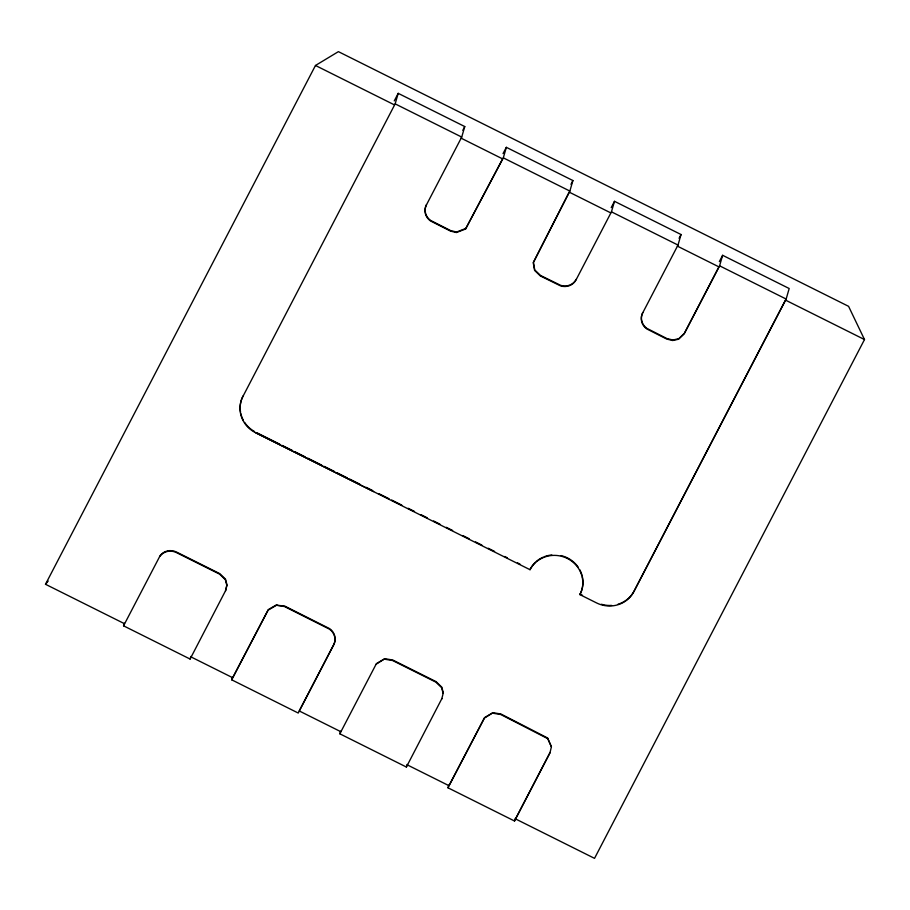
<?xml version="1.0" encoding="UTF-8"?>
<svg xmlns="http://www.w3.org/2000/svg" width="910" height="910" viewBox="0 0 910 910"><rect width="100%" height="100%" fill="white"/><g stroke="black" fill="none" stroke-linecap="round" stroke-linejoin="round"><path stroke-width="1.36" d="M225.487 591.045L226.84 585.38L225.35 579.693L219.606 574.153L176.347 552.563A13.036 12.456 16.1 0 0 159.989 556.158M441.771 699.016L443.272 692.828L441.794 687.13L436.038 681.601L392.79 660.012L384.839 658.704L376.421 663.606L339.839 733.801L406.383 767.028L441.93 698.482M407.361 764.923L448.96 785.683L484.564 717.592L492.981 712.689L500.932 713.997L547.501 737.93L551.414 746.814L549.913 753.002L514.525 821.013L447.982 787.787L448.732 785.159M123.555 625.83L160.137 555.635A13.036 12.456 16.1 0 1 176.506 552.04L219.765 573.63L225.509 579.158L226.988 584.857L225.646 590.51L190.099 659.056L123.555 625.83L124.306 623.202M190.099 659.056L190.861 656.428M395.167 103.865L398.205 93.343L464.76 126.558L461.723 137.08L426.324 205.103A13.036 12.456 16.1 0 0 430.464 220.937L450.507 231.117L456.422 232.55L465.567 229.001L503.31 157.851L506.347 147.329L572.902 180.544L569.865 191.077L533.26 262.797L534.602 270.441L540.358 275.969L560.549 285.876A13.036 12.456 16.1 0 0 576.064 279.848L611.452 211.837L614.489 201.315L681.044 234.53L678.007 245.063L642.608 313.074A13.036 12.456 16.1 0 0 646.748 328.908L666.791 339.089L672.706 340.522L678.587 339.237L684.206 333.834L719.594 265.822L722.631 255.3L789.186 288.515L786.149 299.049L633.872 591.659A27.937 26.697 16.1 0 1 596.573 602.932L579.932 594.628A27.937 26.697 16.1 0 0 567.328 558.444A27.937 26.697 16.1 0 0 530.018 569.705L255.505 432.671A27.937 26.697 16.1 0 1 242.902 396.487L395.167 103.865L461.723 137.08M231.697 679.815L268.131 610.144L276.549 605.241L284.489 606.549L329.5 629.185A13.036 12.456 16.1 0 1 333.629 645.031L298.241 713.042L231.697 679.815L232.448 677.188M276.549 605.241L284.648 606.026L329.647 628.662A13.036 12.456 16.1 0 1 333.788 644.496L299.219 710.938L340.818 731.697M465.567 229.001L502.627 158.897L461.051 138.138M339.839 733.801L340.59 731.174M376.274 664.129L384.839 658.704M406.383 767.028L407.145 764.4M530.018 569.705L530.177 569.182A27.937 26.697 16.1 0 1 535.535 562.152M447.982 787.787L484.416 718.115L492.981 712.689M514.525 821.013L515.288 818.386M579.932 594.628L580.091 594.093A27.937 26.697 16.1 0 0 582.411 576.894M551.414 746.814L547.501 737.93M570.968 184.32L572.902 180.544M124.534 623.725L45.5 584.277L315.474 65.475L338.406 51.642L848.575 306.329L864.5 339.555L594.526 858.357L515.504 818.909L550.072 752.468M394.269 100.908L398.205 93.343M462.792 130.346L464.76 126.558M611.213 207.605L614.489 201.315M679.076 238.318L681.044 234.53M719.355 261.591L722.631 255.3M503.037 153.574L506.347 147.329M45.5 584.277L48.184 581.046M276.697 604.718L268.279 609.62L232.676 677.711L191.077 656.952M465.727 228.478L456.581 232.027L450.666 230.594L430.612 220.413A13.036 12.456 16.1 0 1 426.483 204.579M384.691 659.227L392.631 660.535L435.89 682.125L441.634 687.664L443.125 693.352M492.833 713.212L500.773 714.521L547.354 738.454M503.31 157.851L569.865 191.077M611.452 211.837L678.007 245.063M719.594 265.822L786.149 299.049M315.474 65.475L394.496 104.923M610.781 212.894L569.205 192.135L533.408 262.262L534.761 269.917L540.506 275.446L560.697 285.353A13.036 12.456 16.1 0 0 576.212 279.325M677.336 246.109L718.923 266.88L684.354 333.31L678.746 338.702L672.865 339.999L666.95 338.565L646.896 328.385A13.036 12.456 16.1 0 1 642.767 312.551M864.5 339.555L785.478 300.095L634.02 591.136A27.937 26.697 16.1 0 1 617.981 604.263M256.927 432.773L279.802 444.194M282.35 445.468L292.519 450.541M295.056 451.804L305.225 456.888M307.762 458.151L321.742 465.135M324.29 466.398L334.459 471.482M336.996 472.745L347.165 477.818M349.702 479.092L359.871 484.165M366.229 487.339L372.588 490.513M378.935 493.686L389.105 498.76M391.641 500.022L401.81 505.107M408.169 508.28L414.528 511.443M420.875 514.616L427.234 517.79M433.581 520.964L439.939 524.137M446.298 527.311L452.645 530.485M462.815 535.558L469.173 538.731M475.521 541.905L481.879 545.067M488.238 548.241L494.585 551.414M504.754 556.488L507.302 557.762M517.46 562.835L520.008 564.109M580.091 594.093L582.457 595.288M255.505 432.671L373.635 491.593M254.561 431.567A27.937 26.697 16.1 0 1 244.597 422.388M243.345 420.284A27.937 26.697 16.1 0 1 240.843 413.652M240.558 412.287A27.937 26.697 16.1 0 1 243.05 395.952M611.577 605.423A27.937 26.697 16.1 0 1 601.385 604.251M536.479 561.311A27.937 26.697 16.1 0 1 543.02 557.238M544.203 556.749A27.937 26.697 16.1 0 1 551.813 554.963M560.97 555.578A27.937 26.697 16.1 0 1 578.43 567.51M579.75 569.694A27.937 26.697 16.1 0 1 582.116 575.677"/></g></svg>
